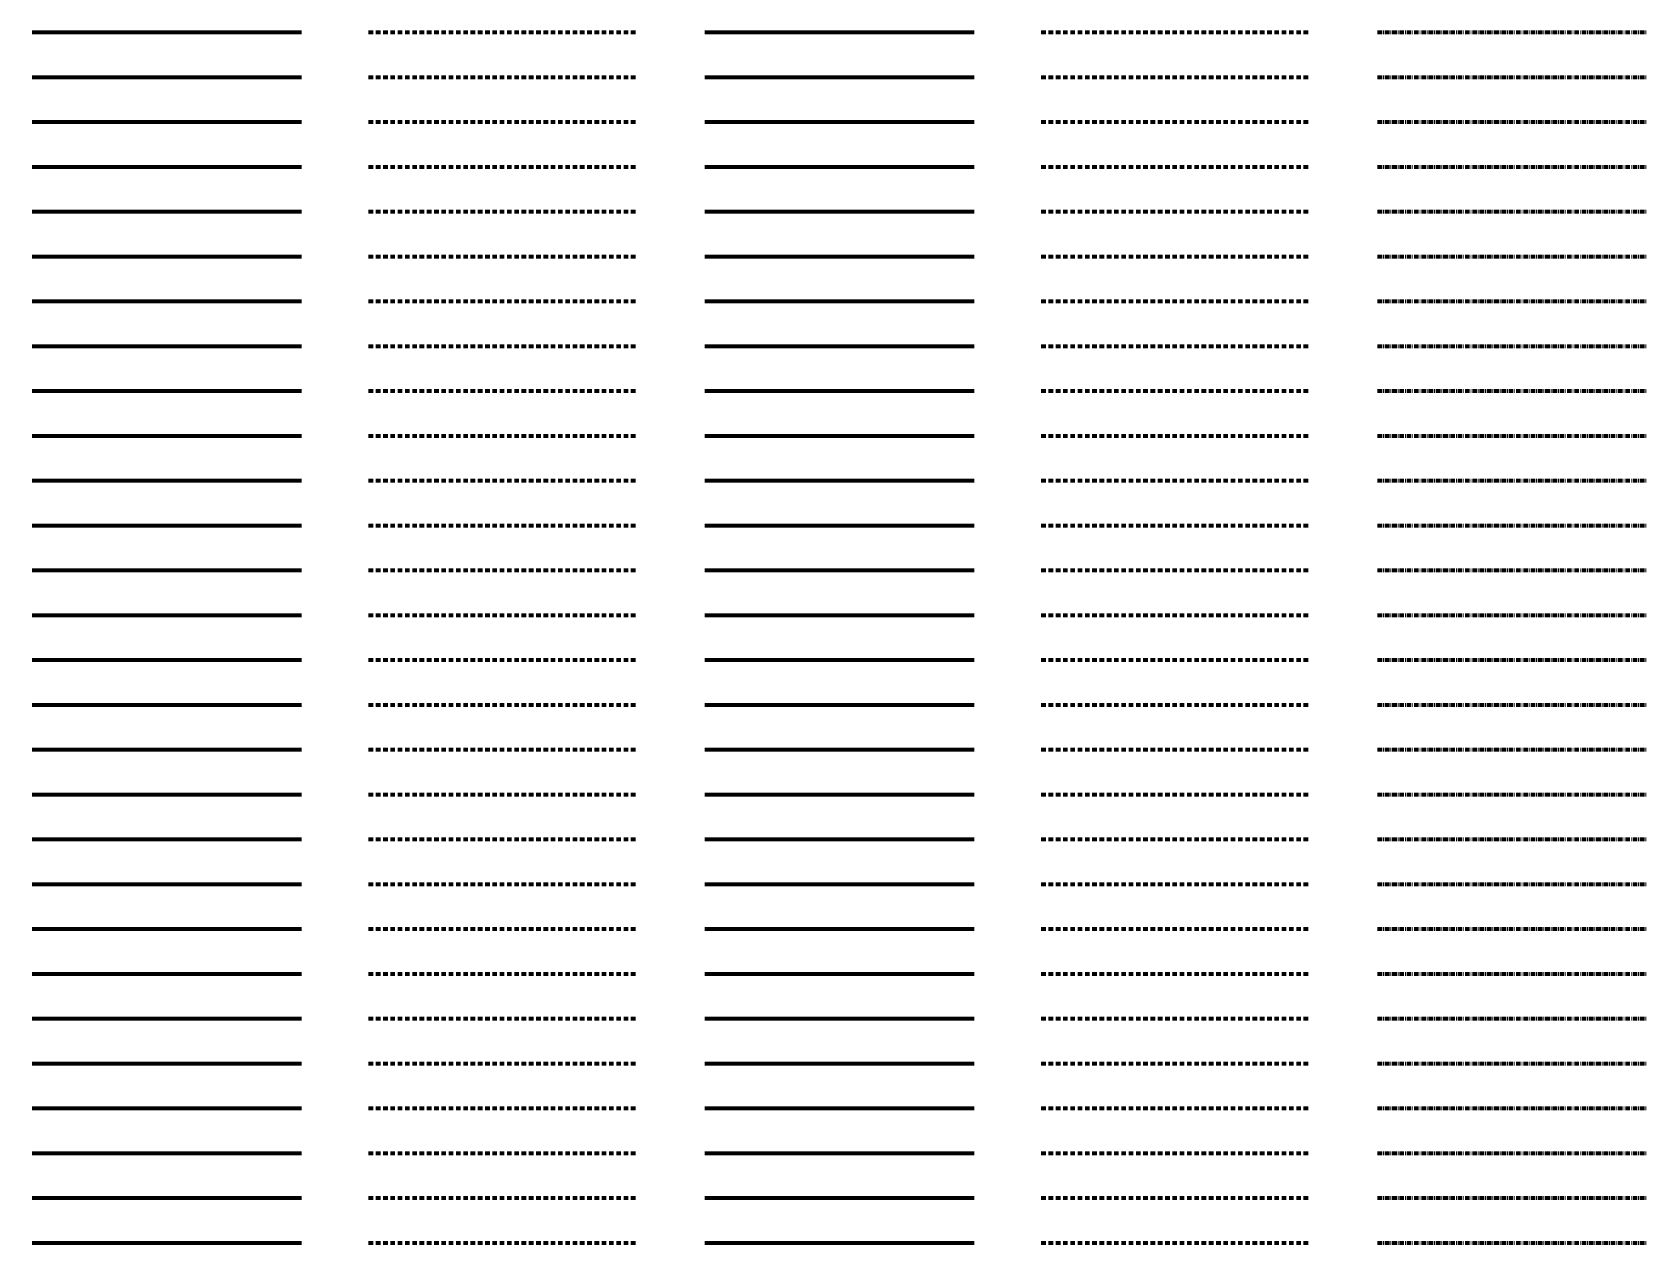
# Model space of a CAD drawing. Header units: metres. Extents: x -170 to 2070, y -13 to 17840.
# Drawn here: x 150 to 870, y 540 to 1080 of the extents above; entities that cross this region are included whole.
import ezdxf

# ---------------------------------------------------------------- set-up
doc = ezdxf.new("R2010")
doc.units = ezdxf.units.M
doc.linetypes.add('KL-SO', pattern=[3.25, 2, -1.25])
doc.linetypes.add('KL-VERLATEN-SO', pattern=[3.25, 2, -0.5, 0.25, -0.5])
for name, color, linetype, lineweight in [('B-OI-KL-ET_HS_MANTELBUIS_GV EPOXY_150-G', 7, 'Continuous', 70), ('B-OI-KL-ET_HS_MANTELBUIS_GV EPOXY_150-VERLATEN-G', 7, 'KL-VERLATEN-SO', 70), ('B-OI-KL-ET_HS_MANTELBUIS_GV EPOXY_200-G', 7, 'Continuous', 70), ('B-OI-KL-ET_HS_MANTELBUIS_GV EPOXY_200-VERLATEN-G', 7, 'KL-VERLATEN-SO', 70), ('B-OI-KL-ET_HS_MANTELBUIS_GV EPOXY_250-G', 7, 'Continuous', 70), ('B-OI-KL-ET_HS_MANTELBUIS_GV EPOXY_250-VERLATEN-G', 7, 'KL-VERLATEN-SO', 70), ('B-OI-KL-ET_HS_MANTELBUIS_GV EPOXY_300-G', 7, 'Continuous', 70), ('B-OI-KL-ET_HS_MANTELBUIS_GV EPOXY_300-VERLATEN-G', 7, 'KL-VERLATEN-SO', 70), ('B-OI-KL-ET_HS_MANTELBUIS_GV EPOXY_350-G', 7, 'Continuous', 70), ('B-OI-KL-ET_HS_MANTELBUIS_GV EPOXY_350-VERLATEN-G', 7, 'KL-VERLATEN-SO', 70), ('B-OI-KL-ET_HS_MANTELBUIS_GV EPOXY_400-G', 7, 'Continuous', 70), ('B-OI-KL-ET_HS_MANTELBUIS_GV EPOXY_400-VERLATEN-G', 7, 'KL-VERLATEN-SO', 70), ('B-OI-KL-ET_HS_MANTELBUIS_GV EPOXY_558-G', 7, 'Continuous', 70), ('B-OI-KL-ET_HS_MANTELBUIS_GV EPOXY_558-VERLATEN-G', 7, 'KL-VERLATEN-SO', 70), ('B-OI-KL-ET_HS_MANTELBUIS_GV EPOXY_616-G', 7, 'Continuous', 70), ('B-OI-KL-ET_HS_MANTELBUIS_GV EPOXY_616-VERLATEN-G', 7, 'KL-VERLATEN-SO', 70), ('B-OI-KL-ET_HS_MANTELBUIS_HDPE DEELBAAR DN100 -G', 7, 'Continuous', 70), ('B-OI-KL-ET_HS_MANTELBUIS_HDPE DEELBAAR DN100 -VERLATEN-G', 7, 'KL-VERLATEN-SO', 70), ('B-OI-KL-ET_HS_MANTELBUIS_HDPE DEELBAAR DN100_114-G', 7, 'Continuous', 70), ('B-OI-KL-ET_HS_MANTELBUIS_HDPE DEELBAAR DN100_114-VERLATEN-G', 7, 'KL-VERLATEN-SO', 70), ('B-OI-KL-ET_HS_MANTELBUIS_HDPE DEELBAAR DN150 -G', 7, 'Continuous', 70), ('B-OI-KL-ET_HS_MANTELBUIS_HDPE DEELBAAR DN150 -VERLATEN-G', 7, 'KL-VERLATEN-SO', 70), ('B-OI-KL-ET_HS_MANTELBUIS_HDPE DEELBAAR DN150_165-G', 7, 'Continuous', 70), ('B-OI-KL-ET_HS_MANTELBUIS_HDPE DEELBAAR DN150_165-VERLATEN-G', 7, 'KL-VERLATEN-SO', 70), ('B-OI-KL-ET_HS_MANTELBUIS_HDPE FLEXIBEL-G', 7, 'Continuous', 70), ('B-OI-KL-ET_HS_MANTELBUIS_HDPE FLEXIBEL-VERLATEN-G', 7, 'KL-VERLATEN-SO', 70), ('B-OI-KL-ET_HS_MANTELBUIS_HDPE FLEXIBEL_110-G', 7, 'Continuous', 70), ('B-OI-KL-ET_HS_MANTELBUIS_HDPE FLEXIBEL_110-VERLATEN-G', 7, 'KL-VERLATEN-SO', 70), ('B-OI-KL-ET_HS_MANTELBUIS_HDPE FLEXIBEL_125-G', 7, 'Continuous', 70), ('B-OI-KL-ET_HS_MANTELBUIS_HDPE FLEXIBEL_125-VERLATEN-G', 7, 'KL-VERLATEN-SO', 70), ('B-OI-KL-ET_HS_MANTELBUIS_HDPE FLEXIBEL_160-G', 7, 'Continuous', 70), ('B-OI-KL-ET_HS_MANTELBUIS_HDPE FLEXIBEL_160-VERLATEN-G', 7, 'KL-VERLATEN-SO', 70), ('B-OI-KL-ET_HS_MANTELBUIS_HDPE FLEXIBEL_200-G', 7, 'Continuous', 70), ('B-OI-KL-ET_HS_MANTELBUIS_HDPE FLEXIBEL_200-VERLATEN-G', 7, 'KL-VERLATEN-SO', 70), ('B-OI-KL-ET_HS_MANTELBUIS_HDPE FLEXIBEL_32-G', 7, 'Continuous', 70), ('B-OI-KL-ET_HS_MANTELBUIS_HDPE FLEXIBEL_32-VERLATEN-G', 7, 'KL-VERLATEN-SO', 70), ('B-OI-KL-ET_HS_MANTELBUIS_HDPE FLEXIBEL_50-G', 7, 'Continuous', 70), ('B-OI-KL-ET_HS_MANTELBUIS_HDPE FLEXIBEL_50-VERLATEN-G', 7, 'KL-VERLATEN-SO', 70), ('B-OI-KL-ET_HS_MANTELBUIS_HDPE FLEXIBEL_75-G', 7, 'Continuous', 70), ('B-OI-KL-ET_HS_MANTELBUIS_HDPE FLEXIBEL_75-VERLATEN-G', 7, 'KL-VERLATEN-SO', 70), ('B-OI-KL-ET_HS_MANTELBUIS_OVERIG-G', 7, 'Continuous', 70), ('B-OI-KL-ET_HS_MANTELBUIS_OVERIG-VERLATEN-G', 7, 'KL-VERLATEN-SO', 70), ('B-OI-KL-ET_HS_MANTELBUIS_PE 100 SDR 11-G', 7, 'Continuous', 70), ('B-OI-KL-ET_HS_MANTELBUIS_PE 100 SDR 11-VERLATEN-G', 7, 'KL-VERLATEN-SO', 70), ('B-OI-KL-ET_HS_MANTELBUIS_PE 100 SDR 11_110-G', 7, 'Continuous', 70), ('B-OI-KL-ET_HS_MANTELBUIS_PE 100 SDR 11_110-VERLATEN-G', 7, 'KL-VERLATEN-SO', 70), ('B-OI-KL-ET_HS_MANTELBUIS_PE 100 SDR 11_125-G', 7, 'Continuous', 70), ('B-OI-KL-ET_HS_MANTELBUIS_PE 100 SDR 11_125-VERLATEN-G', 7, 'KL-VERLATEN-SO', 70), ('B-OI-KL-ET_HS_MANTELBUIS_PE 100 SDR 11_160-G', 7, 'Continuous', 70), ('B-OI-KL-ET_HS_MANTELBUIS_PE 100 SDR 11_160-VERLATEN-G', 7, 'KL-VERLATEN-SO', 70), ('B-OI-KL-ET_HS_MANTELBUIS_PE 100 SDR 11_200-G', 7, 'Continuous', 70), ('B-OI-KL-ET_HS_MANTELBUIS_PE 100 SDR 11_200-VERLATEN-G', 7, 'KL-VERLATEN-SO', 70), ('B-OI-KL-ET_HS_MANTELBUIS_PE 100 SDR 11_250-G', 7, 'Continuous', 70), ('B-OI-KL-ET_HS_MANTELBUIS_PE 100 SDR 11_250-VERLATEN-G', 7, 'KL-VERLATEN-SO', 70), ('B-OI-KL-ET_HS_MANTELBUIS_PE 100 SDR 11_315-G', 7, 'Continuous', 70), ('B-OI-KL-ET_HS_MANTELBUIS_PE 100 SDR 11_315-VERLATEN-G', 7, 'KL-VERLATEN-SO', 70), ('N-OI-KL-ET_HS_MANTELBUIS_GV EPOXY_150-G', 10, 'KL-SO', 70), ('N-OI-KL-ET_HS_MANTELBUIS_GV EPOXY_200-G', 10, 'KL-SO', 70), ('N-OI-KL-ET_HS_MANTELBUIS_GV EPOXY_250-G', 10, 'KL-SO', 70), ('N-OI-KL-ET_HS_MANTELBUIS_GV EPOXY_300-G', 10, 'KL-SO', 70), ('N-OI-KL-ET_HS_MANTELBUIS_GV EPOXY_350-G', 10, 'KL-SO', 70), ('N-OI-KL-ET_HS_MANTELBUIS_GV EPOXY_400-G', 10, 'KL-SO', 70), ('N-OI-KL-ET_HS_MANTELBUIS_GV EPOXY_558-G', 10, 'KL-SO', 70), ('N-OI-KL-ET_HS_MANTELBUIS_GV EPOXY_616-G', 10, 'KL-SO', 70), ('N-OI-KL-ET_HS_MANTELBUIS_HDPE DEELBAAR DN100 -G', 10, 'KL-SO', 70), ('N-OI-KL-ET_HS_MANTELBUIS_HDPE DEELBAAR DN100_114-G', 10, 'KL-SO', 70), ('N-OI-KL-ET_HS_MANTELBUIS_HDPE DEELBAAR DN150 -G', 10, 'KL-SO', 70), ('N-OI-KL-ET_HS_MANTELBUIS_HDPE DEELBAAR DN150_165-G', 10, 'KL-SO', 70), ('N-OI-KL-ET_HS_MANTELBUIS_HDPE FLEXIBEL-G', 10, 'KL-SO', 70), ('N-OI-KL-ET_HS_MANTELBUIS_HDPE FLEXIBEL_110-G', 10, 'KL-SO', 70), ('N-OI-KL-ET_HS_MANTELBUIS_HDPE FLEXIBEL_125-G', 10, 'KL-SO', 70), ('N-OI-KL-ET_HS_MANTELBUIS_HDPE FLEXIBEL_160-G', 10, 'KL-SO', 70), ('N-OI-KL-ET_HS_MANTELBUIS_HDPE FLEXIBEL_200-G', 10, 'KL-SO', 70), ('N-OI-KL-ET_HS_MANTELBUIS_HDPE FLEXIBEL_32-G', 10, 'KL-SO', 70), ('N-OI-KL-ET_HS_MANTELBUIS_HDPE FLEXIBEL_50-G', 10, 'KL-SO', 70), ('N-OI-KL-ET_HS_MANTELBUIS_HDPE FLEXIBEL_75-G', 10, 'KL-SO', 70), ('N-OI-KL-ET_HS_MANTELBUIS_OVERIG-G', 10, 'KL-SO', 70), ('N-OI-KL-ET_HS_MANTELBUIS_PE 100 SDR 11-G', 10, 'KL-SO', 70), ('N-OI-KL-ET_HS_MANTELBUIS_PE 100 SDR 11_110-G', 10, 'KL-SO', 70), ('N-OI-KL-ET_HS_MANTELBUIS_PE 100 SDR 11_125-G', 10, 'KL-SO', 70), ('N-OI-KL-ET_HS_MANTELBUIS_PE 100 SDR 11_160-G', 10, 'KL-SO', 70), ('N-OI-KL-ET_HS_MANTELBUIS_PE 100 SDR 11_200-G', 10, 'KL-SO', 70), ('N-OI-KL-ET_HS_MANTELBUIS_PE 100 SDR 11_250-G', 10, 'KL-SO', 70), ('N-OI-KL-ET_HS_MANTELBUIS_PE 100 SDR 11_315-G', 10, 'KL-SO', 70), ('R-OI-KL-ET_HS_MANTELBUIS_GV EPOXY_150-G', 10, 'KL-SO', 70), ('R-OI-KL-ET_HS_MANTELBUIS_GV EPOXY_200-G', 10, 'KL-SO', 70), ('R-OI-KL-ET_HS_MANTELBUIS_GV EPOXY_250-G', 10, 'KL-SO', 70), ('R-OI-KL-ET_HS_MANTELBUIS_GV EPOXY_300-G', 10, 'KL-SO', 70), ('R-OI-KL-ET_HS_MANTELBUIS_GV EPOXY_350-G', 10, 'KL-SO', 70), ('R-OI-KL-ET_HS_MANTELBUIS_GV EPOXY_400-G', 10, 'KL-SO', 70), ('R-OI-KL-ET_HS_MANTELBUIS_GV EPOXY_558-G', 10, 'KL-SO', 70), ('R-OI-KL-ET_HS_MANTELBUIS_GV EPOXY_616-G', 10, 'KL-SO', 70), ('R-OI-KL-ET_HS_MANTELBUIS_HDPE DEELBAAR DN100 -G', 10, 'KL-SO', 70), ('R-OI-KL-ET_HS_MANTELBUIS_HDPE DEELBAAR DN100_114-G', 10, 'KL-SO', 70), ('R-OI-KL-ET_HS_MANTELBUIS_HDPE DEELBAAR DN150 -G', 10, 'KL-SO', 70), ('R-OI-KL-ET_HS_MANTELBUIS_HDPE DEELBAAR DN150_165-G', 10, 'KL-SO', 70), ('R-OI-KL-ET_HS_MANTELBUIS_HDPE FLEXIBEL-G', 10, 'KL-SO', 70), ('R-OI-KL-ET_HS_MANTELBUIS_HDPE FLEXIBEL_110-G', 10, 'KL-SO', 70), ('R-OI-KL-ET_HS_MANTELBUIS_HDPE FLEXIBEL_125-G', 10, 'KL-SO', 70), ('R-OI-KL-ET_HS_MANTELBUIS_HDPE FLEXIBEL_160-G', 10, 'KL-SO', 70), ('R-OI-KL-ET_HS_MANTELBUIS_HDPE FLEXIBEL_200-G', 10, 'KL-SO', 70), ('R-OI-KL-ET_HS_MANTELBUIS_HDPE FLEXIBEL_32-G', 10, 'KL-SO', 70), ('R-OI-KL-ET_HS_MANTELBUIS_HDPE FLEXIBEL_50-G', 10, 'KL-SO', 70), ('R-OI-KL-ET_HS_MANTELBUIS_HDPE FLEXIBEL_75-G', 10, 'KL-SO', 70), ('R-OI-KL-ET_HS_MANTELBUIS_OVERIG-G', 10, 'KL-SO', 70), ('R-OI-KL-ET_HS_MANTELBUIS_PE 100 SDR 11-G', 10, 'KL-SO', 70), ('R-OI-KL-ET_HS_MANTELBUIS_PE 100 SDR 11_110-G', 10, 'KL-SO', 70), ('R-OI-KL-ET_HS_MANTELBUIS_PE 100 SDR 11_125-G', 10, 'KL-SO', 70), ('R-OI-KL-ET_HS_MANTELBUIS_PE 100 SDR 11_160-G', 10, 'KL-SO', 70), ('R-OI-KL-ET_HS_MANTELBUIS_PE 100 SDR 11_200-G', 10, 'KL-SO', 70), ('R-OI-KL-ET_HS_MANTELBUIS_PE 100 SDR 11_250-G', 10, 'KL-SO', 70), ('R-OI-KL-ET_HS_MANTELBUIS_PE 100 SDR 11_315-G', 10, 'KL-SO', 70), ('V-OI-KL-ET_HS_MANTELBUIS_GV EPOXY_150-G', 7, 'V-KL-SO', 70), ('V-OI-KL-ET_HS_MANTELBUIS_GV EPOXY_200-G', 7, 'V-KL-SO', 70), ('V-OI-KL-ET_HS_MANTELBUIS_GV EPOXY_250-G', 7, 'V-KL-SO', 70), ('V-OI-KL-ET_HS_MANTELBUIS_GV EPOXY_300-G', 7, 'V-KL-SO', 70), ('V-OI-KL-ET_HS_MANTELBUIS_GV EPOXY_350-G', 7, 'V-KL-SO', 70), ('V-OI-KL-ET_HS_MANTELBUIS_GV EPOXY_400-G', 7, 'V-KL-SO', 70), ('V-OI-KL-ET_HS_MANTELBUIS_GV EPOXY_558-G', 7, 'V-KL-SO', 70), ('V-OI-KL-ET_HS_MANTELBUIS_GV EPOXY_616-G', 7, 'V-KL-SO', 70), ('V-OI-KL-ET_HS_MANTELBUIS_HDPE DEELBAAR DN100 -G', 7, 'V-KL-SO', 70), ('V-OI-KL-ET_HS_MANTELBUIS_HDPE DEELBAAR DN100_114-G', 7, 'V-KL-SO', 70), ('V-OI-KL-ET_HS_MANTELBUIS_HDPE DEELBAAR DN150 -G', 7, 'V-KL-SO', 70), ('V-OI-KL-ET_HS_MANTELBUIS_HDPE DEELBAAR DN150_165-G', 7, 'V-KL-SO', 70), ('V-OI-KL-ET_HS_MANTELBUIS_HDPE FLEXIBEL-G', 7, 'V-KL-SO', 70), ('V-OI-KL-ET_HS_MANTELBUIS_HDPE FLEXIBEL_110-G', 7, 'V-KL-SO', 70), ('V-OI-KL-ET_HS_MANTELBUIS_HDPE FLEXIBEL_125-G', 7, 'V-KL-SO', 70), ('V-OI-KL-ET_HS_MANTELBUIS_HDPE FLEXIBEL_160-G', 7, 'V-KL-SO', 70), ('V-OI-KL-ET_HS_MANTELBUIS_HDPE FLEXIBEL_200-G', 7, 'V-KL-SO', 70), ('V-OI-KL-ET_HS_MANTELBUIS_HDPE FLEXIBEL_32-G', 7, 'V-KL-SO', 70), ('V-OI-KL-ET_HS_MANTELBUIS_HDPE FLEXIBEL_50-G', 7, 'V-KL-SO', 70), ('V-OI-KL-ET_HS_MANTELBUIS_HDPE FLEXIBEL_75-G', 7, 'V-KL-SO', 70), ('V-OI-KL-ET_HS_MANTELBUIS_OVERIG-G', 7, 'V-KL-SO', 70), ('V-OI-KL-ET_HS_MANTELBUIS_PE 100 SDR 11-G', 7, 'V-KL-SO', 70), ('V-OI-KL-ET_HS_MANTELBUIS_PE 100 SDR 11_110-G', 7, 'V-KL-SO', 70), ('V-OI-KL-ET_HS_MANTELBUIS_PE 100 SDR 11_125-G', 7, 'V-KL-SO', 70), ('V-OI-KL-ET_HS_MANTELBUIS_PE 100 SDR 11_160-G', 7, 'V-KL-SO', 70), ('V-OI-KL-ET_HS_MANTELBUIS_PE 100 SDR 11_200-G', 7, 'V-KL-SO', 70), ('V-OI-KL-ET_HS_MANTELBUIS_PE 100 SDR 11_250-G', 7, 'V-KL-SO', 70), ('V-OI-KL-ET_HS_MANTELBUIS_PE 100 SDR 11_315-G', 7, 'V-KL-SO', 70)]:
    doc.layers.add(name, color=color, linetype=linetype, lineweight=lineweight)
doc.linetypes.add('V-KL-SO', pattern='A,2,[24,nlcs.shx,S=0.75,R=0,X=0,Y=0],2', length=4)

msp = doc.modelspace()

# ---------------------------------------------------------------- linework, layer by layer
at = {"layer": 'B-OI-KL-ET_HS_MANTELBUIS_GV EPOXY_150-G'}
msp.add_line((150, 540), (270, 540), dxfattribs=at)
at = {"layer": 'B-OI-KL-ET_HS_MANTELBUIS_GV EPOXY_150-VERLATEN-G'}
msp.add_line((750, 540), (870, 540), dxfattribs=at)
at = {"layer": 'B-OI-KL-ET_HS_MANTELBUIS_GV EPOXY_200-G'}
msp.add_line((150, 560), (270, 560), dxfattribs=at)
at = {"layer": 'B-OI-KL-ET_HS_MANTELBUIS_GV EPOXY_200-VERLATEN-G'}
msp.add_line((750, 560), (870, 560), dxfattribs=at)
at = {"layer": 'B-OI-KL-ET_HS_MANTELBUIS_GV EPOXY_250-G'}
msp.add_line((150, 580), (270, 580), dxfattribs=at)
at = {"layer": 'B-OI-KL-ET_HS_MANTELBUIS_GV EPOXY_250-VERLATEN-G'}
msp.add_line((750, 580), (870, 580), dxfattribs=at)
at = {"layer": 'B-OI-KL-ET_HS_MANTELBUIS_GV EPOXY_300-G'}
msp.add_line((150, 600), (270, 600), dxfattribs=at)
at = {"layer": 'B-OI-KL-ET_HS_MANTELBUIS_GV EPOXY_300-VERLATEN-G'}
msp.add_line((750, 600), (870, 600), dxfattribs=at)
at = {"layer": 'B-OI-KL-ET_HS_MANTELBUIS_GV EPOXY_350-G'}
msp.add_line((150, 620), (270, 620), dxfattribs=at)
at = {"layer": 'B-OI-KL-ET_HS_MANTELBUIS_GV EPOXY_350-VERLATEN-G'}
msp.add_line((750, 620), (870, 620), dxfattribs=at)
at = {"layer": 'B-OI-KL-ET_HS_MANTELBUIS_GV EPOXY_400-G'}
msp.add_line((150, 640), (270, 640), dxfattribs=at)
at = {"layer": 'B-OI-KL-ET_HS_MANTELBUIS_GV EPOXY_400-VERLATEN-G'}
msp.add_line((750, 640), (870, 640), dxfattribs=at)
at = {"layer": 'B-OI-KL-ET_HS_MANTELBUIS_GV EPOXY_558-G'}
msp.add_line((150, 660), (270, 660), dxfattribs=at)
at = {"layer": 'B-OI-KL-ET_HS_MANTELBUIS_GV EPOXY_558-VERLATEN-G'}
msp.add_line((750, 660), (870, 660), dxfattribs=at)
at = {"layer": 'B-OI-KL-ET_HS_MANTELBUIS_GV EPOXY_616-G'}
msp.add_line((150, 680), (270, 680), dxfattribs=at)
at = {"layer": 'B-OI-KL-ET_HS_MANTELBUIS_GV EPOXY_616-VERLATEN-G'}
msp.add_line((750, 680), (870, 680), dxfattribs=at)
at = {"layer": 'B-OI-KL-ET_HS_MANTELBUIS_HDPE DEELBAAR DN100 -G'}
msp.add_line((150, 700), (270, 700), dxfattribs=at)
at = {"layer": 'B-OI-KL-ET_HS_MANTELBUIS_HDPE DEELBAAR DN100 -VERLATEN-G'}
msp.add_line((750, 700), (870, 700), dxfattribs=at)
at = {"layer": 'B-OI-KL-ET_HS_MANTELBUIS_HDPE DEELBAAR DN100_114-G'}
msp.add_line((150, 720), (270, 720), dxfattribs=at)
at = {"layer": 'B-OI-KL-ET_HS_MANTELBUIS_HDPE DEELBAAR DN100_114-VERLATEN-G'}
msp.add_line((750, 720), (870, 720), dxfattribs=at)
at = {"layer": 'B-OI-KL-ET_HS_MANTELBUIS_HDPE DEELBAAR DN150 -G'}
msp.add_line((150, 740), (270, 740), dxfattribs=at)
at = {"layer": 'B-OI-KL-ET_HS_MANTELBUIS_HDPE DEELBAAR DN150 -VERLATEN-G'}
msp.add_line((750, 740), (870, 740), dxfattribs=at)
at = {"layer": 'B-OI-KL-ET_HS_MANTELBUIS_HDPE DEELBAAR DN150_165-G'}
msp.add_line((150, 760), (270, 760), dxfattribs=at)
at = {"layer": 'B-OI-KL-ET_HS_MANTELBUIS_HDPE DEELBAAR DN150_165-VERLATEN-G'}
msp.add_line((750, 760), (870, 760), dxfattribs=at)
at = {"layer": 'B-OI-KL-ET_HS_MANTELBUIS_HDPE FLEXIBEL-G'}
msp.add_line((150, 780), (270, 780), dxfattribs=at)
at = {"layer": 'B-OI-KL-ET_HS_MANTELBUIS_HDPE FLEXIBEL-VERLATEN-G'}
msp.add_line((750, 780), (870, 780), dxfattribs=at)
at = {"layer": 'B-OI-KL-ET_HS_MANTELBUIS_HDPE FLEXIBEL_110-G'}
msp.add_line((150, 800), (270, 800), dxfattribs=at)
at = {"layer": 'B-OI-KL-ET_HS_MANTELBUIS_HDPE FLEXIBEL_110-VERLATEN-G'}
msp.add_line((750, 800), (870, 800), dxfattribs=at)
at = {"layer": 'B-OI-KL-ET_HS_MANTELBUIS_HDPE FLEXIBEL_125-G'}
msp.add_line((150, 820), (270, 820), dxfattribs=at)
at = {"layer": 'B-OI-KL-ET_HS_MANTELBUIS_HDPE FLEXIBEL_125-VERLATEN-G'}
msp.add_line((750, 820), (870, 820), dxfattribs=at)
at = {"layer": 'B-OI-KL-ET_HS_MANTELBUIS_HDPE FLEXIBEL_160-G'}
msp.add_line((150, 840), (270, 840), dxfattribs=at)
at = {"layer": 'B-OI-KL-ET_HS_MANTELBUIS_HDPE FLEXIBEL_160-VERLATEN-G'}
msp.add_line((750, 840), (870, 840), dxfattribs=at)
at = {"layer": 'B-OI-KL-ET_HS_MANTELBUIS_HDPE FLEXIBEL_200-G'}
msp.add_line((150, 860), (270, 860), dxfattribs=at)
at = {"layer": 'B-OI-KL-ET_HS_MANTELBUIS_HDPE FLEXIBEL_200-VERLATEN-G'}
msp.add_line((750, 860), (870, 860), dxfattribs=at)
at = {"layer": 'B-OI-KL-ET_HS_MANTELBUIS_HDPE FLEXIBEL_32-G'}
msp.add_line((150, 880), (270, 880), dxfattribs=at)
at = {"layer": 'B-OI-KL-ET_HS_MANTELBUIS_HDPE FLEXIBEL_32-VERLATEN-G'}
msp.add_line((750, 880), (870, 880), dxfattribs=at)
at = {"layer": 'B-OI-KL-ET_HS_MANTELBUIS_HDPE FLEXIBEL_50-G'}
msp.add_line((150, 900), (270, 900), dxfattribs=at)
at = {"layer": 'B-OI-KL-ET_HS_MANTELBUIS_HDPE FLEXIBEL_50-VERLATEN-G'}
msp.add_line((750, 900), (870, 900), dxfattribs=at)
at = {"layer": 'B-OI-KL-ET_HS_MANTELBUIS_HDPE FLEXIBEL_75-G'}
msp.add_line((150, 920), (270, 920), dxfattribs=at)
at = {"layer": 'B-OI-KL-ET_HS_MANTELBUIS_HDPE FLEXIBEL_75-VERLATEN-G'}
msp.add_line((750, 920), (870, 920), dxfattribs=at)
at = {"layer": 'B-OI-KL-ET_HS_MANTELBUIS_OVERIG-G'}
msp.add_line((150, 940), (270, 940), dxfattribs=at)
at = {"layer": 'B-OI-KL-ET_HS_MANTELBUIS_OVERIG-VERLATEN-G'}
msp.add_line((750, 940), (870, 940), dxfattribs=at)
at = {"layer": 'B-OI-KL-ET_HS_MANTELBUIS_PE 100 SDR 11-G'}
msp.add_line((150, 960), (270, 960), dxfattribs=at)
at = {"layer": 'B-OI-KL-ET_HS_MANTELBUIS_PE 100 SDR 11-VERLATEN-G'}
msp.add_line((750, 960), (870, 960), dxfattribs=at)
at = {"layer": 'B-OI-KL-ET_HS_MANTELBUIS_PE 100 SDR 11_110-G'}
msp.add_line((150, 980), (270, 980), dxfattribs=at)
at = {"layer": 'B-OI-KL-ET_HS_MANTELBUIS_PE 100 SDR 11_110-VERLATEN-G'}
msp.add_line((750, 980), (870, 980), dxfattribs=at)
at = {"layer": 'B-OI-KL-ET_HS_MANTELBUIS_PE 100 SDR 11_125-G'}
msp.add_line((150, 1000), (270, 1000), dxfattribs=at)
at = {"layer": 'B-OI-KL-ET_HS_MANTELBUIS_PE 100 SDR 11_125-VERLATEN-G'}
msp.add_line((750, 1000), (870, 1000), dxfattribs=at)
at = {"layer": 'B-OI-KL-ET_HS_MANTELBUIS_PE 100 SDR 11_160-G'}
msp.add_line((150, 1020), (270, 1020), dxfattribs=at)
at = {"layer": 'B-OI-KL-ET_HS_MANTELBUIS_PE 100 SDR 11_160-VERLATEN-G'}
msp.add_line((750, 1020), (870, 1020), dxfattribs=at)
at = {"layer": 'B-OI-KL-ET_HS_MANTELBUIS_PE 100 SDR 11_200-G'}
msp.add_line((150, 1040), (270, 1040), dxfattribs=at)
at = {"layer": 'B-OI-KL-ET_HS_MANTELBUIS_PE 100 SDR 11_200-VERLATEN-G'}
msp.add_line((750, 1040), (870, 1040), dxfattribs=at)
at = {"layer": 'B-OI-KL-ET_HS_MANTELBUIS_PE 100 SDR 11_250-G'}
msp.add_line((150, 1060), (270, 1060), dxfattribs=at)
at = {"layer": 'B-OI-KL-ET_HS_MANTELBUIS_PE 100 SDR 11_250-VERLATEN-G'}
msp.add_line((750, 1060), (870, 1060), dxfattribs=at)
at = {"layer": 'B-OI-KL-ET_HS_MANTELBUIS_PE 100 SDR 11_315-G'}
msp.add_line((150, 1080), (270, 1080), dxfattribs=at)
at = {"layer": 'B-OI-KL-ET_HS_MANTELBUIS_PE 100 SDR 11_315-VERLATEN-G'}
msp.add_line((750, 1080), (870, 1080), dxfattribs=at)
at = {"layer": 'N-OI-KL-ET_HS_MANTELBUIS_GV EPOXY_150-G'}
msp.add_line((300, 540), (420, 540), dxfattribs=at)
at = {"layer": 'N-OI-KL-ET_HS_MANTELBUIS_GV EPOXY_200-G'}
msp.add_line((300, 560), (420, 560), dxfattribs=at)
at = {"layer": 'N-OI-KL-ET_HS_MANTELBUIS_GV EPOXY_250-G'}
msp.add_line((300, 580), (420, 580), dxfattribs=at)
at = {"layer": 'N-OI-KL-ET_HS_MANTELBUIS_GV EPOXY_300-G'}
msp.add_line((300, 600), (420, 600), dxfattribs=at)
at = {"layer": 'N-OI-KL-ET_HS_MANTELBUIS_GV EPOXY_350-G'}
msp.add_line((300, 620), (420, 620), dxfattribs=at)
at = {"layer": 'N-OI-KL-ET_HS_MANTELBUIS_GV EPOXY_400-G'}
msp.add_line((300, 640), (420, 640), dxfattribs=at)
at = {"layer": 'N-OI-KL-ET_HS_MANTELBUIS_GV EPOXY_558-G'}
msp.add_line((300, 660), (420, 660), dxfattribs=at)
at = {"layer": 'N-OI-KL-ET_HS_MANTELBUIS_GV EPOXY_616-G'}
msp.add_line((300, 680), (420, 680), dxfattribs=at)
at = {"layer": 'N-OI-KL-ET_HS_MANTELBUIS_HDPE DEELBAAR DN100 -G'}
msp.add_line((300, 700), (420, 700), dxfattribs=at)
at = {"layer": 'N-OI-KL-ET_HS_MANTELBUIS_HDPE DEELBAAR DN100_114-G'}
msp.add_line((300, 720), (420, 720), dxfattribs=at)
at = {"layer": 'N-OI-KL-ET_HS_MANTELBUIS_HDPE DEELBAAR DN150 -G'}
msp.add_line((300, 740), (420, 740), dxfattribs=at)
at = {"layer": 'N-OI-KL-ET_HS_MANTELBUIS_HDPE DEELBAAR DN150_165-G'}
msp.add_line((300, 760), (420, 760), dxfattribs=at)
at = {"layer": 'N-OI-KL-ET_HS_MANTELBUIS_HDPE FLEXIBEL-G'}
msp.add_line((300, 780), (420, 780), dxfattribs=at)
at = {"layer": 'N-OI-KL-ET_HS_MANTELBUIS_HDPE FLEXIBEL_110-G'}
msp.add_line((300, 800), (420, 800), dxfattribs=at)
at = {"layer": 'N-OI-KL-ET_HS_MANTELBUIS_HDPE FLEXIBEL_125-G'}
msp.add_line((300, 820), (420, 820), dxfattribs=at)
at = {"layer": 'N-OI-KL-ET_HS_MANTELBUIS_HDPE FLEXIBEL_160-G'}
msp.add_line((300, 840), (420, 840), dxfattribs=at)
at = {"layer": 'N-OI-KL-ET_HS_MANTELBUIS_HDPE FLEXIBEL_200-G'}
msp.add_line((300, 860), (420, 860), dxfattribs=at)
at = {"layer": 'N-OI-KL-ET_HS_MANTELBUIS_HDPE FLEXIBEL_32-G'}
msp.add_line((300, 880), (420, 880), dxfattribs=at)
at = {"layer": 'N-OI-KL-ET_HS_MANTELBUIS_HDPE FLEXIBEL_50-G'}
msp.add_line((300, 900), (420, 900), dxfattribs=at)
at = {"layer": 'N-OI-KL-ET_HS_MANTELBUIS_HDPE FLEXIBEL_75-G'}
msp.add_line((300, 920), (420, 920), dxfattribs=at)
at = {"layer": 'N-OI-KL-ET_HS_MANTELBUIS_OVERIG-G'}
msp.add_line((300, 940), (420, 940), dxfattribs=at)
at = {"layer": 'N-OI-KL-ET_HS_MANTELBUIS_PE 100 SDR 11-G'}
msp.add_line((300, 960), (420, 960), dxfattribs=at)
at = {"layer": 'N-OI-KL-ET_HS_MANTELBUIS_PE 100 SDR 11_110-G'}
msp.add_line((300, 980), (420, 980), dxfattribs=at)
at = {"layer": 'N-OI-KL-ET_HS_MANTELBUIS_PE 100 SDR 11_125-G'}
msp.add_line((300, 1000), (420, 1000), dxfattribs=at)
at = {"layer": 'N-OI-KL-ET_HS_MANTELBUIS_PE 100 SDR 11_160-G'}
msp.add_line((300, 1020), (420, 1020), dxfattribs=at)
at = {"layer": 'N-OI-KL-ET_HS_MANTELBUIS_PE 100 SDR 11_200-G'}
msp.add_line((300, 1040), (420, 1040), dxfattribs=at)
at = {"layer": 'N-OI-KL-ET_HS_MANTELBUIS_PE 100 SDR 11_250-G'}
msp.add_line((300, 1060), (420, 1060), dxfattribs=at)
at = {"layer": 'N-OI-KL-ET_HS_MANTELBUIS_PE 100 SDR 11_315-G'}
msp.add_line((300, 1080), (420, 1080), dxfattribs=at)
at = {"layer": 'R-OI-KL-ET_HS_MANTELBUIS_GV EPOXY_150-G'}
msp.add_line((600, 540), (720, 540), dxfattribs=at)
at = {"layer": 'R-OI-KL-ET_HS_MANTELBUIS_GV EPOXY_200-G'}
msp.add_line((600, 560), (720, 560), dxfattribs=at)
at = {"layer": 'R-OI-KL-ET_HS_MANTELBUIS_GV EPOXY_250-G'}
msp.add_line((600, 580), (720, 580), dxfattribs=at)
at = {"layer": 'R-OI-KL-ET_HS_MANTELBUIS_GV EPOXY_300-G'}
msp.add_line((600, 600), (720, 600), dxfattribs=at)
at = {"layer": 'R-OI-KL-ET_HS_MANTELBUIS_GV EPOXY_350-G'}
msp.add_line((600, 620), (720, 620), dxfattribs=at)
at = {"layer": 'R-OI-KL-ET_HS_MANTELBUIS_GV EPOXY_400-G'}
msp.add_line((600, 640), (720, 640), dxfattribs=at)
at = {"layer": 'R-OI-KL-ET_HS_MANTELBUIS_GV EPOXY_558-G'}
msp.add_line((600, 660), (720, 660), dxfattribs=at)
at = {"layer": 'R-OI-KL-ET_HS_MANTELBUIS_GV EPOXY_616-G'}
msp.add_line((600, 680), (720, 680), dxfattribs=at)
at = {"layer": 'R-OI-KL-ET_HS_MANTELBUIS_HDPE DEELBAAR DN100 -G'}
msp.add_line((600, 700), (720, 700), dxfattribs=at)
at = {"layer": 'R-OI-KL-ET_HS_MANTELBUIS_HDPE DEELBAAR DN100_114-G'}
msp.add_line((600, 720), (720, 720), dxfattribs=at)
at = {"layer": 'R-OI-KL-ET_HS_MANTELBUIS_HDPE DEELBAAR DN150 -G'}
msp.add_line((600, 740), (720, 740), dxfattribs=at)
at = {"layer": 'R-OI-KL-ET_HS_MANTELBUIS_HDPE DEELBAAR DN150_165-G'}
msp.add_line((600, 760), (720, 760), dxfattribs=at)
at = {"layer": 'R-OI-KL-ET_HS_MANTELBUIS_HDPE FLEXIBEL-G'}
msp.add_line((600, 780), (720, 780), dxfattribs=at)
at = {"layer": 'R-OI-KL-ET_HS_MANTELBUIS_HDPE FLEXIBEL_110-G'}
msp.add_line((600, 800), (720, 800), dxfattribs=at)
at = {"layer": 'R-OI-KL-ET_HS_MANTELBUIS_HDPE FLEXIBEL_125-G'}
msp.add_line((600, 820), (720, 820), dxfattribs=at)
at = {"layer": 'R-OI-KL-ET_HS_MANTELBUIS_HDPE FLEXIBEL_160-G'}
msp.add_line((600, 840), (720, 840), dxfattribs=at)
at = {"layer": 'R-OI-KL-ET_HS_MANTELBUIS_HDPE FLEXIBEL_200-G'}
msp.add_line((600, 860), (720, 860), dxfattribs=at)
at = {"layer": 'R-OI-KL-ET_HS_MANTELBUIS_HDPE FLEXIBEL_32-G'}
msp.add_line((600, 880), (720, 880), dxfattribs=at)
at = {"layer": 'R-OI-KL-ET_HS_MANTELBUIS_HDPE FLEXIBEL_50-G'}
msp.add_line((600, 900), (720, 900), dxfattribs=at)
at = {"layer": 'R-OI-KL-ET_HS_MANTELBUIS_HDPE FLEXIBEL_75-G'}
msp.add_line((600, 920), (720, 920), dxfattribs=at)
at = {"layer": 'R-OI-KL-ET_HS_MANTELBUIS_OVERIG-G'}
msp.add_line((600, 940), (720, 940), dxfattribs=at)
at = {"layer": 'R-OI-KL-ET_HS_MANTELBUIS_PE 100 SDR 11-G'}
msp.add_line((600, 960), (720, 960), dxfattribs=at)
at = {"layer": 'R-OI-KL-ET_HS_MANTELBUIS_PE 100 SDR 11_110-G'}
msp.add_line((600, 980), (720, 980), dxfattribs=at)
at = {"layer": 'R-OI-KL-ET_HS_MANTELBUIS_PE 100 SDR 11_125-G'}
msp.add_line((600, 1000), (720, 1000), dxfattribs=at)
at = {"layer": 'R-OI-KL-ET_HS_MANTELBUIS_PE 100 SDR 11_160-G'}
msp.add_line((600, 1020), (720, 1020), dxfattribs=at)
at = {"layer": 'R-OI-KL-ET_HS_MANTELBUIS_PE 100 SDR 11_200-G'}
msp.add_line((600, 1040), (720, 1040), dxfattribs=at)
at = {"layer": 'R-OI-KL-ET_HS_MANTELBUIS_PE 100 SDR 11_250-G'}
msp.add_line((600, 1060), (720, 1060), dxfattribs=at)
at = {"layer": 'R-OI-KL-ET_HS_MANTELBUIS_PE 100 SDR 11_315-G'}
msp.add_line((600, 1080), (720, 1080), dxfattribs=at)
at = {"layer": 'V-OI-KL-ET_HS_MANTELBUIS_GV EPOXY_150-G'}
msp.add_line((450, 540), (570, 540), dxfattribs=at)
at = {"layer": 'V-OI-KL-ET_HS_MANTELBUIS_GV EPOXY_200-G'}
msp.add_line((450, 560), (570, 560), dxfattribs=at)
at = {"layer": 'V-OI-KL-ET_HS_MANTELBUIS_GV EPOXY_250-G'}
msp.add_line((450, 580), (570, 580), dxfattribs=at)
at = {"layer": 'V-OI-KL-ET_HS_MANTELBUIS_GV EPOXY_300-G'}
msp.add_line((450, 600), (570, 600), dxfattribs=at)
at = {"layer": 'V-OI-KL-ET_HS_MANTELBUIS_GV EPOXY_350-G'}
msp.add_line((450, 620), (570, 620), dxfattribs=at)
at = {"layer": 'V-OI-KL-ET_HS_MANTELBUIS_GV EPOXY_400-G'}
msp.add_line((450, 640), (570, 640), dxfattribs=at)
at = {"layer": 'V-OI-KL-ET_HS_MANTELBUIS_GV EPOXY_558-G'}
msp.add_line((450, 660), (570, 660), dxfattribs=at)
at = {"layer": 'V-OI-KL-ET_HS_MANTELBUIS_GV EPOXY_616-G'}
msp.add_line((450, 680), (570, 680), dxfattribs=at)
at = {"layer": 'V-OI-KL-ET_HS_MANTELBUIS_HDPE DEELBAAR DN100 -G'}
msp.add_line((450, 700), (570, 700), dxfattribs=at)
at = {"layer": 'V-OI-KL-ET_HS_MANTELBUIS_HDPE DEELBAAR DN100_114-G'}
msp.add_line((450, 720), (570, 720), dxfattribs=at)
at = {"layer": 'V-OI-KL-ET_HS_MANTELBUIS_HDPE DEELBAAR DN150 -G'}
msp.add_line((450, 740), (570, 740), dxfattribs=at)
at = {"layer": 'V-OI-KL-ET_HS_MANTELBUIS_HDPE DEELBAAR DN150_165-G'}
msp.add_line((450, 760), (570, 760), dxfattribs=at)
at = {"layer": 'V-OI-KL-ET_HS_MANTELBUIS_HDPE FLEXIBEL-G'}
msp.add_line((450, 780), (570, 780), dxfattribs=at)
at = {"layer": 'V-OI-KL-ET_HS_MANTELBUIS_HDPE FLEXIBEL_110-G'}
msp.add_line((450, 800), (570, 800), dxfattribs=at)
at = {"layer": 'V-OI-KL-ET_HS_MANTELBUIS_HDPE FLEXIBEL_125-G'}
msp.add_line((450, 820), (570, 820), dxfattribs=at)
at = {"layer": 'V-OI-KL-ET_HS_MANTELBUIS_HDPE FLEXIBEL_160-G'}
msp.add_line((450, 840), (570, 840), dxfattribs=at)
at = {"layer": 'V-OI-KL-ET_HS_MANTELBUIS_HDPE FLEXIBEL_200-G'}
msp.add_line((450, 860), (570, 860), dxfattribs=at)
at = {"layer": 'V-OI-KL-ET_HS_MANTELBUIS_HDPE FLEXIBEL_32-G'}
msp.add_line((450, 880), (570, 880), dxfattribs=at)
at = {"layer": 'V-OI-KL-ET_HS_MANTELBUIS_HDPE FLEXIBEL_50-G'}
msp.add_line((450, 900), (570, 900), dxfattribs=at)
at = {"layer": 'V-OI-KL-ET_HS_MANTELBUIS_HDPE FLEXIBEL_75-G'}
msp.add_line((450, 920), (570, 920), dxfattribs=at)
at = {"layer": 'V-OI-KL-ET_HS_MANTELBUIS_OVERIG-G'}
msp.add_line((450, 940), (570, 940), dxfattribs=at)
at = {"layer": 'V-OI-KL-ET_HS_MANTELBUIS_PE 100 SDR 11-G'}
msp.add_line((450, 960), (570, 960), dxfattribs=at)
at = {"layer": 'V-OI-KL-ET_HS_MANTELBUIS_PE 100 SDR 11_110-G'}
msp.add_line((450, 980), (570, 980), dxfattribs=at)
at = {"layer": 'V-OI-KL-ET_HS_MANTELBUIS_PE 100 SDR 11_125-G'}
msp.add_line((450, 1000), (570, 1000), dxfattribs=at)
at = {"layer": 'V-OI-KL-ET_HS_MANTELBUIS_PE 100 SDR 11_160-G'}
msp.add_line((450, 1020), (570, 1020), dxfattribs=at)
at = {"layer": 'V-OI-KL-ET_HS_MANTELBUIS_PE 100 SDR 11_200-G'}
msp.add_line((450, 1040), (570, 1040), dxfattribs=at)
at = {"layer": 'V-OI-KL-ET_HS_MANTELBUIS_PE 100 SDR 11_250-G'}
msp.add_line((450, 1060), (570, 1060), dxfattribs=at)
at = {"layer": 'V-OI-KL-ET_HS_MANTELBUIS_PE 100 SDR 11_315-G'}
msp.add_line((450, 1080), (570, 1080), dxfattribs=at)

doc.saveas('drawing.dxf')
